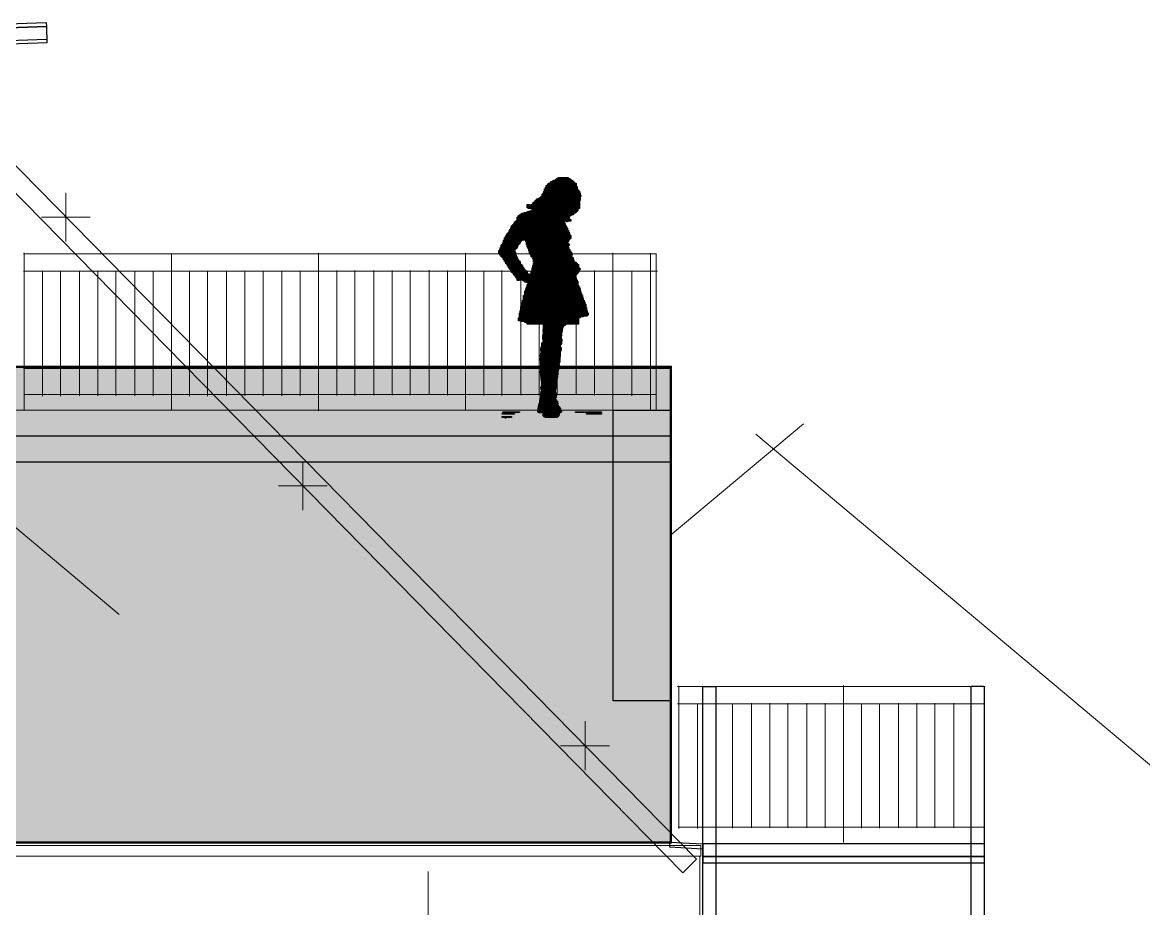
# Model space of a CAD drawing. Header units: millimetres. Extents: x 2 to 42044, y 4087 to 28530.
# Drawn here: x 14192 to 22121, y 17712 to 23975 of the extents above; entities that cross this region are included whole.
import ezdxf

# ---------------------------------------------------------------- set-up
doc = ezdxf.new("R2010")
doc.units = ezdxf.units.MM
doc.header["$LTSCALE"] = 50
doc.linetypes.add('PDF_56-4_56-4_0-0_0-0', pattern=[112.8, 56.4, -56.4, 0, 0])
doc.linetypes.add('PDF_70-6_70-6_0-0_0-0', pattern=[141.2, 70.6, -70.6, 0, 0])
for name, color, linetype in [('00_Wand_Bestand', 7, 'Continuous'), ('01_Daemmung_neu', 9, 'Continuous'), ('05_Linien_stark', 7, 'Continuous'), ('06_Linien_fein', 3, 'Continuous'), ('07_Bemassung', 6, 'Continuous')]:
    doc.layers.add(name, color=color, linetype=linetype)

msp = doc.modelspace()

# ---------------------------------------------------------------- hatches: boundary and pattern name
at = {"layer": '00_Wand_Bestand'}
for points in [[(17913.2, 22838.8), (18108.6, 22838.8), (18108.6, 22833.2), (17913.2, 22833.2)], [(17924.4, 22844.4), (18097.4, 22844.4), (18097.4, 22838.8), (17924.4, 22838.8)], [(17930, 22850), (18091.9, 22850), (18091.9, 22844.4), (17930, 22844.4)], [(17941.1, 22855.6), (18086.3, 22855.6), (18086.3, 22850), (17941.1, 22850)], [(17946.7, 22861.2), (18080.7, 22861.2), (18080.7, 22855.6), (17946.7, 22855.6)], [(17963.4, 22866.8), (18069.5, 22866.8), (18069.5, 22861.2), (17963.4, 22861.2)], [(17969, 22872.4), (18063.9, 22872.4), (18063.9, 22866.8), (17969, 22866.8)], [(17980.2, 22878), (18052.7, 22878), (18052.7, 22872.3), (17980.2, 22872.3)], [(17868.5, 22760.5), (18136.5, 22760.5), (18136.5, 22754.9), (17868.5, 22754.9)], [(17874.1, 22771.7), (18136.5, 22771.7), (18136.5, 22766.1), (17874.1, 22766.1)], [(17874.1, 22766.1), (18136.5, 22766.1), (18136.5, 22760.5), (17874.1, 22760.5)], [(17879.7, 22782.9), (18130.9, 22782.9), (18130.9, 22777.3), (17879.7, 22777.3)], [(17879.7, 22777.3), (18130.9, 22777.3), (18130.9, 22771.7), (17879.7, 22771.7)], [(17885.3, 22799.7), (18119.7, 22799.7), (18119.7, 22794.1), (17885.3, 22794.1)], [(17885.3, 22794), (18119.7, 22794), (18119.7, 22788.5), (17885.3, 22788.5)], [(17885.3, 22788.5), (18125.3, 22788.5), (18125.3, 22782.9), (17885.3, 22782.9)], [(17890.9, 22810.8), (18114.2, 22810.8), (18114.2, 22805.2), (17890.9, 22805.2)], [(17890.9, 22805.3), (18114.2, 22805.3), (18114.2, 22799.7), (17890.9, 22799.7)], [(17896.5, 22822), (18108.6, 22822), (18108.6, 22816.4), (17896.5, 22816.4)], [(17896.5, 22816.4), (18114.2, 22816.4), (18114.2, 22810.9), (17896.5, 22810.9)], [(17902, 22827.6), (18108.6, 22827.6), (18108.6, 22822), (17902, 22822)], [(17907.6, 22833.2), (18108.6, 22833.2), (18108.6, 22827.6), (17907.6, 22827.6)], [(17762.5, 22682.2), (18130.9, 22682.2), (18130.9, 22676.7), (17762.5, 22676.7)], [(17796, 22693.4), (18130.9, 22693.4), (18130.9, 22687.8), (17796, 22687.8)], [(17801.5, 22699), (18130.9, 22699), (18130.9, 22693.4), (17801.5, 22693.4)], [(17807.1, 22704.6), (18130.9, 22704.6), (18130.9, 22699), (17807.1, 22699)], [(17812.7, 22710.2), (18130.9, 22710.2), (18130.9, 22704.6), (17812.7, 22704.6)], [(17818.3, 22715.8), (18130.9, 22715.8), (18130.9, 22710.2), (17818.3, 22710.2)], [(17823.9, 22721.4), (18136.5, 22721.4), (18136.5, 22715.7), (17823.9, 22715.7)], [(17829.5, 22727), (18136.5, 22727), (18136.5, 22721.4), (17829.5, 22721.4)], [(17840.6, 22732.6), (18136.5, 22732.6), (18136.5, 22727), (17840.6, 22727)], [(17851.8, 22738.1), (18136.5, 22738.1), (18136.5, 22732.5), (17851.8, 22732.5)], [(17857.4, 22743.7), (18136.5, 22743.7), (18136.5, 22738.2), (17857.4, 22738.2)], [(17863, 22749.3), (18142.1, 22749.3), (18142.1, 22743.7), (17863, 22743.7)], [(17868.5, 22754.9), (18142.1, 22754.9), (18142.1, 22749.3), (17868.5, 22749.3)], [(17695.5, 22603.9), (18058.4, 22603.9), (18058.4, 22598.3), (17695.5, 22598.3)], [(17701, 22609.5), (18063.9, 22609.5), (18063.9, 22604), (17701, 22604)], [(17706.6, 22615.1), (18075.1, 22615.1), (18075.1, 22609.5), (17706.6, 22609.5)], [(17712.2, 22620.7), (18086.3, 22620.7), (18086.3, 22615.1), (17712.2, 22615.1)], [(17723.4, 22626.3), (18091.8, 22626.3), (18091.8, 22620.7), (17723.4, 22620.7)], [(17740.1, 22631.9), (18103, 22631.9), (18103, 22626.3), (17740.1, 22626.3)], [(17762.5, 22676.6), (18130.9, 22676.6), (18130.9, 22671), (17762.5, 22671)], [(17762.5, 22671), (18130.9, 22671), (18130.9, 22665.4), (17762.5, 22665.4)], [(17762.5, 22637.5), (18108.6, 22637.5), (18108.6, 22631.9), (17762.5, 22631.9)], [(17768, 22665.5), (18130.9, 22665.5), (18130.9, 22659.9), (17768, 22659.9)], [(17779.2, 22643.1), (18114.2, 22643.1), (18114.2, 22637.5), (17779.2, 22637.5)], [(17790.4, 22659.8), (18125.3, 22659.8), (18125.3, 22654.3), (17790.4, 22654.3)], [(17796, 22648.7), (18119.8, 22648.7), (18119.8, 22643.1), (17796, 22643.1)], [(17801.5, 22654.3), (18119.7, 22654.3), (18119.7, 22648.7), (17801.5, 22648.7)], [(17645.2, 22525.7), (18041.6, 22525.7), (18041.6, 22520.1), (17645.2, 22520.1)], [(17645.2, 22520.1), (18047.2, 22520.1), (18047.2, 22514.5), (17645.2, 22514.5)], [(17650.8, 22536.8), (18036, 22536.8), (18036, 22531.2), (17650.8, 22531.2)], [(17650.8, 22531.2), (18041.6, 22531.2), (18041.6, 22525.6), (17650.8, 22525.6)], [(17656.4, 22542.4), (18036, 22542.4), (18036, 22536.8), (17656.4, 22536.8)], [(17662, 22548), (18030.4, 22548), (18030.4, 22542.4), (17662, 22542.4)], [(17667.5, 22553.6), (18030.4, 22553.6), (18030.4, 22548), (17667.5, 22548)], [(17673.1, 22564.8), (18024.9, 22564.8), (18024.9, 22559.2), (17673.1, 22559.2)], [(17673.1, 22559.2), (18024.9, 22559.2), (18024.9, 22553.6), (17673.1, 22553.6)], [(17684.3, 22576), (18069.5, 22576), (18069.5, 22570.4), (17684.3, 22570.4)], [(17689.9, 22598.4), (18058.3, 22598.4), (18058.3, 22592.7), (17689.9, 22592.7)], [(17689.9, 22592.7), (18058.3, 22592.7), (18058.3, 22587.2), (17689.9, 22587.2)], [(17689.9, 22587.1), (18063.9, 22587.1), (18063.9, 22581.6), (17689.9, 22581.6)], [(17689.9, 22581.6), (18069.5, 22581.6), (18069.5, 22576), (17689.9, 22576)], [(17600.6, 22452.9), (18069.5, 22452.9), (18069.5, 22447.4), (17600.6, 22447.4)], [(17600.6, 22447.4), (18064, 22447.4), (18064, 22441.8), (17600.6, 22441.8)], [(17600.6, 22441.8), (18058.4, 22441.8), (18058.4, 22436.2), (17600.6, 22436.2)], [(17606.2, 22458.6), (18069.5, 22458.6), (18069.5, 22453), (17606.2, 22453)], [(17611.7, 22469.7), (18069.5, 22469.7), (18069.5, 22464.1), (17611.7, 22464.1)], [(17611.7, 22464.1), (18069.5, 22464.1), (18069.5, 22458.5), (17611.7, 22458.5)], [(17617.3, 22480.9), (18063.9, 22480.9), (18063.9, 22475.3), (17617.3, 22475.3)], [(17617.3, 22475.3), (18063.9, 22475.3), (18063.9, 22469.7), (17617.3, 22469.7)], [(17622.9, 22486.5), (18058.3, 22486.5), (18058.3, 22480.9), (17622.9, 22480.9)], [(17628.5, 22492.1), (18058.4, 22492.1), (18058.4, 22486.5), (17628.5, 22486.5)], [(17634.1, 22503.3), (18052.8, 22503.3), (18052.8, 22497.7), (17634.1, 22497.7)], [(17634.1, 22497.7), (18052.8, 22497.7), (18052.8, 22492.1), (17634.1, 22492.1)], [(17639.6, 22514.5), (18047.2, 22514.5), (18047.2, 22508.8), (17639.6, 22508.8)], [(17639.6, 22508.9), (18047.2, 22508.9), (18047.2, 22503.3), (17639.6, 22503.3)], [(17600.6, 22296.4), (17701.1, 22296.4), (17701.1, 22290.8), (17600.6, 22290.8)], [(17600.6, 22290.8), (17706.7, 22290.8), (17706.7, 22285.2), (17600.6, 22285.2)], [(17807.1, 22296.4), (17835, 22296.4), (17835, 22290.8), (17807.1, 22290.8)], [(17807.1, 22290.8), (17835, 22290.8), (17835, 22285.2), (17807.1, 22285.2)], [(17840.6, 22296.4), (18091.8, 22296.4), (18091.8, 22290.8), (17840.6, 22290.8)], [(17840.6, 22290.8), (18091.8, 22290.8), (18091.8, 22285.2), (17840.6, 22285.2)], [(17673.1, 22190.1), (18103, 22190.1), (18103, 22184.5), (17673.1, 22184.5)], [(17678.7, 22184.5), (18103, 22184.5), (18103, 22178.9), (17678.7, 22178.9)], [(17678.7, 22178.9), (18103, 22178.9), (18103, 22173.4), (17678.7, 22173.4)], [(17684.3, 22173.3), (18103, 22173.3), (18103, 22167.7), (17684.3, 22167.7)], [(17689.9, 22167.8), (18108.6, 22167.8), (18108.6, 22162.2), (17689.9, 22162.2)], [(17734.5, 22151), (18114.1, 22151), (18114.1, 22145.4), (17734.5, 22145.4)], [(17745.7, 22145.4), (18119.7, 22145.4), (18119.7, 22139.8), (17745.7, 22139.8)], [(17762.5, 22139.8), (18119.7, 22139.8), (18119.7, 22134.2), (17762.5, 22134.2)], [(17768, 22134.2), (18119.8, 22134.2), (18119.8, 22128.6), (17768, 22128.6)], [(17734.5, 22044.7), (18153.2, 22044.7), (18153.2, 22039.2), (17734.5, 22039.2)], [(17740.1, 22050.3), (18147.7, 22050.3), (18147.7, 22044.7), (17740.1, 22044.7)], [(17745.7, 22078.3), (18136.5, 22078.3), (18136.5, 22072.7), (17745.7, 22072.7)], [(17745.7, 22072.7), (18142.1, 22072.7), (18142.1, 22067.1), (17745.7, 22067.1)], [(17745.7, 22067.1), (18142.1, 22067.1), (18142.1, 22061.5), (17745.7, 22061.5)], [(17745.7, 22061.5), (18142.1, 22061.5), (18142.1, 22055.9), (17745.7, 22055.9)], [(17745.7, 22055.9), (18147.6, 22055.9), (18147.6, 22050.3), (17745.7, 22050.3)], [(17751.3, 22095.1), (18136.5, 22095.1), (18136.5, 22089.5), (17751.3, 22089.5)], [(17751.3, 22089.5), (18136.5, 22089.5), (18136.5, 22083.9), (17751.3, 22083.9)], [(17751.3, 22083.9), (18136.5, 22083.9), (18136.5, 22078.3), (17751.3, 22078.3)], [(17756.9, 22106.2), (18130.9, 22106.2), (18130.9, 22100.6), (17756.9, 22100.6)], [(17756.9, 22100.6), (18130.9, 22100.6), (18130.9, 22095), (17756.9, 22095)], [(17762.5, 22123), (18119.7, 22123), (18119.7, 22117.4), (17762.5, 22117.4)], [(17762.5, 22117.4), (18125.3, 22117.4), (18125.3, 22111.8), (17762.5, 22111.8)], [(17762.5, 22111.8), (18125.3, 22111.8), (18125.3, 22106.2), (17762.5, 22106.2)], [(17717.8, 21966.4), (18175.6, 21966.4), (18175.6, 21960.8), (17717.8, 21960.8)], [(17723.4, 21994.4), (18170, 21994.4), (18170, 21988.8), (17723.4, 21988.8)], [(17723.4, 21988.8), (18170, 21988.8), (18170, 21983.2), (17723.4, 21983.2)], [(17723.4, 21983.2), (18175.6, 21983.2), (18175.6, 21977.6), (17723.4, 21977.6)], [(17723.4, 21977.6), (18175.6, 21977.6), (18175.6, 21972), (17723.4, 21972)], [(17723.4, 21972), (18175.6, 21972), (18175.6, 21966.4), (17723.4, 21966.4)], [(17729, 22011.2), (18164.4, 22011.2), (18164.4, 22005.6), (17729, 22005.6)], [(17729, 22005.6), (18164.4, 22005.6), (18164.4, 22000), (17729, 22000)], [(17729, 22000), (18170, 22000), (18170, 21994.4), (17729, 21994.4)], [(17734.5, 22039.1), (18153.2, 22039.1), (18153.2, 22033.5), (17734.5, 22033.5)], [(17734.5, 22033.6), (18153.2, 22033.6), (18153.2, 22028), (17734.5, 22028)], [(17734.5, 22027.9), (18158.8, 22027.9), (18158.8, 22022.3), (17734.5, 22022.3)], [(17734.5, 22022.3), (18158.8, 22022.3), (18158.8, 22016.8), (17734.5, 22016.8)], [(17734.5, 22016.8), (18158.8, 22016.8), (18158.8, 22011.2), (17734.5, 22011.2)], [(17701, 21888.1), (18125.3, 21888.1), (18125.3, 21882.6), (17701, 21882.6)], [(17706.6, 21921.7), (18192.3, 21921.7), (18192.3, 21916.1), (17706.6, 21916.1)], [(17706.6, 21916.1), (18192.3, 21916.1), (18192.3, 21910.5), (17706.6, 21910.5)], [(17706.6, 21910.5), (18192.3, 21910.5), (18192.3, 21904.9), (17706.6, 21904.9)], [(17706.6, 21904.9), (18186.7, 21904.9), (18186.7, 21899.3), (17706.6, 21899.3)], [(17706.6, 21899.3), (18158.8, 21899.3), (18158.8, 21893.7), (17706.6, 21893.7)], [(17706.6, 21893.7), (18136.5, 21893.7), (18136.5, 21888.1), (17706.6, 21888.1)], [(17712.2, 21938.5), (18186.7, 21938.5), (18186.7, 21932.9), (17712.2, 21932.9)], [(17712.2, 21932.9), (18186.7, 21932.9), (18186.7, 21927.3), (17712.2, 21927.3)], [(17712.2, 21927.3), (18186.7, 21927.3), (18186.7, 21921.7), (17712.2, 21921.7)], [(17717.8, 21960.9), (18181.1, 21960.9), (18181.1, 21955.3), (17717.8, 21955.3)], [(17717.8, 21955.2), (18181.1, 21955.2), (18181.1, 21949.7), (17717.8, 21949.7)], [(17717.8, 21949.7), (18181.1, 21949.7), (18181.1, 21944), (17717.8, 21944)], [(17717.8, 21944.1), (18181.1, 21944.1), (18181.1, 21938.5), (17717.8, 21938.5)], [(17701, 21882.6), (18125.3, 21882.6), (18125.3, 21877), (17701, 21877)], [(17701, 21877), (18125.3, 21877), (18125.3, 21871.4), (17701, 21871.4)], [(17701, 21871.4), (18125.3, 21871.4), (18125.3, 21865.8), (17701, 21865.8)], [(17717.8, 21865.8), (18125.3, 21865.8), (18125.3, 21860.2), (17717.8, 21860.2)], [(17745.7, 21860.2), (18125.3, 21860.2), (18125.3, 21854.6), (17745.7, 21854.6)], [(17756.9, 21854.6), (18125.3, 21854.6), (18125.3, 21849), (17756.9, 21849)], [(17762.5, 21849), (18125.3, 21849), (18125.3, 21843.4), (17762.5, 21843.4)], [(17583.8, 21211.5), (17589.4, 21211.5), (17589.4, 21205.9), (17583.8, 21205.9)], [(17589.4, 21222.7), (17706.6, 21222.7), (17706.6, 21217.1), (17589.4, 21217.1)], [(17595, 21211.5), (17673.1, 21211.5), (17673.1, 21205.9), (17595, 21205.9)], [(18103, 21222.7), (18164.4, 21222.7), (18164.4, 21217.1), (18103, 21217.1)], [(18170, 21222.7), (18287.2, 21222.7), (18287.2, 21217.1), (18170, 21217.1)], [(18181.1, 21211.5), (18287.2, 21211.5), (18287.2, 21205.9), (18181.1, 21205.9)]]:
    msp.add_hatch(color=7, dxfattribs=at).paths.add_polyline_path(points)
at = {"layer": '01_Daemmung_neu'}
msp.add_hatch(color=7, dxfattribs=at).paths.add_polyline_path([(7596.5, 21545.3), (18780, 21545.3), (18780, 18174), (7596.5, 18174)])
at = {"layer": '07_Bemassung'}
for points in [[(17583.8, 21189.2), (17650.8, 21189.2), (17650.8, 21183.6), (17583.8, 21183.6)], [(17606.2, 21183.5), (17611.7, 21183.5), (17611.7, 21178), (17606.2, 21178)]]:
    msp.add_hatch(color=7, dxfattribs=at).paths.add_polyline_path(points)

# ---------------------------------------------------------------- linework, layer by layer
at = {"layer": '00_Wand_Bestand'}
for points in [[(17913.2, 22838.8), (18108.6, 22838.8), (18108.6, 22833.2), (17913.2, 22833.2)], [(17924.4, 22844.4), (18097.4, 22844.4), (18097.4, 22838.8), (17924.4, 22838.8)], [(17930, 22850), (18091.9, 22850), (18091.9, 22844.4), (17930, 22844.4)], [(17941.1, 22855.6), (18086.3, 22855.6), (18086.3, 22850), (17941.1, 22850)], [(17946.7, 22861.2), (18080.7, 22861.2), (18080.7, 22855.6), (17946.7, 22855.6)], [(17963.4, 22866.8), (18069.5, 22866.8), (18069.5, 22861.2), (17963.4, 22861.2)], [(17969, 22872.4), (18063.9, 22872.4), (18063.9, 22866.8), (17969, 22866.8)], [(17980.2, 22878), (18052.7, 22878), (18052.7, 22872.3), (17980.2, 22872.3)], [(17868.5, 22760.5), (18136.5, 22760.5), (18136.5, 22754.9), (17868.5, 22754.9)], [(17874.1, 22771.7), (18136.5, 22771.7), (18136.5, 22766.1), (17874.1, 22766.1)], [(17874.1, 22766.1), (18136.5, 22766.1), (18136.5, 22760.5), (17874.1, 22760.5)], [(17879.7, 22782.9), (18130.9, 22782.9), (18130.9, 22777.3), (17879.7, 22777.3)], [(17879.7, 22777.3), (18130.9, 22777.3), (18130.9, 22771.7), (17879.7, 22771.7)], [(17885.3, 22799.7), (18119.7, 22799.7), (18119.7, 22794.1), (17885.3, 22794.1)], [(17885.3, 22794), (18119.7, 22794), (18119.7, 22788.5), (17885.3, 22788.5)], [(17885.3, 22788.5), (18125.3, 22788.5), (18125.3, 22782.9), (17885.3, 22782.9)], [(17890.9, 22810.8), (18114.2, 22810.8), (18114.2, 22805.2), (17890.9, 22805.2)], [(17890.9, 22805.3), (18114.2, 22805.3), (18114.2, 22799.7), (17890.9, 22799.7)], [(17896.5, 22822), (18108.6, 22822), (18108.6, 22816.4), (17896.5, 22816.4)], [(17896.5, 22816.4), (18114.2, 22816.4), (18114.2, 22810.9), (17896.5, 22810.9)], [(17902, 22827.6), (18108.6, 22827.6), (18108.6, 22822), (17902, 22822)], [(17907.6, 22833.2), (18108.6, 22833.2), (18108.6, 22827.6), (17907.6, 22827.6)], [(17762.5, 22682.2), (18130.9, 22682.2), (18130.9, 22676.7), (17762.5, 22676.7)], [(17796, 22693.4), (18130.9, 22693.4), (18130.9, 22687.8), (17796, 22687.8)], [(17801.5, 22699), (18130.9, 22699), (18130.9, 22693.4), (17801.5, 22693.4)], [(17807.1, 22704.6), (18130.9, 22704.6), (18130.9, 22699), (17807.1, 22699)], [(17812.7, 22710.2), (18130.9, 22710.2), (18130.9, 22704.6), (17812.7, 22704.6)], [(17818.3, 22715.8), (18130.9, 22715.8), (18130.9, 22710.2), (17818.3, 22710.2)], [(17823.9, 22721.4), (18136.5, 22721.4), (18136.5, 22715.7), (17823.9, 22715.7)], [(17829.5, 22727), (18136.5, 22727), (18136.5, 22721.4), (17829.5, 22721.4)], [(17840.6, 22732.6), (18136.5, 22732.6), (18136.5, 22727), (17840.6, 22727)], [(17851.8, 22738.1), (18136.5, 22738.1), (18136.5, 22732.5), (17851.8, 22732.5)], [(17857.4, 22743.7), (18136.5, 22743.7), (18136.5, 22738.2), (17857.4, 22738.2)], [(17863, 22749.3), (18142.1, 22749.3), (18142.1, 22743.7), (17863, 22743.7)], [(17868.5, 22754.9), (18142.1, 22754.9), (18142.1, 22749.3), (17868.5, 22749.3)], [(17695.5, 22603.9), (18058.4, 22603.9), (18058.4, 22598.3), (17695.5, 22598.3)], [(17701, 22609.5), (18063.9, 22609.5), (18063.9, 22604), (17701, 22604)], [(17706.6, 22615.1), (18075.1, 22615.1), (18075.1, 22609.5), (17706.6, 22609.5)], [(17712.2, 22620.7), (18086.3, 22620.7), (18086.3, 22615.1), (17712.2, 22615.1)], [(17723.4, 22626.3), (18091.8, 22626.3), (18091.8, 22620.7), (17723.4, 22620.7)], [(17740.1, 22631.9), (18103, 22631.9), (18103, 22626.3), (17740.1, 22626.3)], [(17762.5, 22676.6), (18130.9, 22676.6), (18130.9, 22671), (17762.5, 22671)], [(17762.5, 22671), (18130.9, 22671), (18130.9, 22665.4), (17762.5, 22665.4)], [(17762.5, 22637.5), (18108.6, 22637.5), (18108.6, 22631.9), (17762.5, 22631.9)], [(17768, 22665.5), (18130.9, 22665.5), (18130.9, 22659.9), (17768, 22659.9)], [(17779.2, 22643.1), (18114.2, 22643.1), (18114.2, 22637.5), (17779.2, 22637.5)], [(17790.4, 22659.8), (18125.3, 22659.8), (18125.3, 22654.3), (17790.4, 22654.3)], [(17796, 22648.7), (18119.8, 22648.7), (18119.8, 22643.1), (17796, 22643.1)], [(17801.5, 22654.3), (18119.7, 22654.3), (18119.7, 22648.7), (17801.5, 22648.7)], [(17645.2, 22525.7), (18041.6, 22525.7), (18041.6, 22520.1), (17645.2, 22520.1)], [(17645.2, 22520.1), (18047.2, 22520.1), (18047.2, 22514.5), (17645.2, 22514.5)], [(17650.8, 22536.8), (18036, 22536.8), (18036, 22531.2), (17650.8, 22531.2)], [(17650.8, 22531.2), (18041.6, 22531.2), (18041.6, 22525.6), (17650.8, 22525.6)], [(17656.4, 22542.4), (18036, 22542.4), (18036, 22536.8), (17656.4, 22536.8)], [(17662, 22548), (18030.4, 22548), (18030.4, 22542.4), (17662, 22542.4)], [(17667.5, 22553.6), (18030.4, 22553.6), (18030.4, 22548), (17667.5, 22548)], [(17673.1, 22564.8), (18024.9, 22564.8), (18024.9, 22559.2), (17673.1, 22559.2)], [(17673.1, 22559.2), (18024.9, 22559.2), (18024.9, 22553.6), (17673.1, 22553.6)], [(17684.3, 22576), (18069.5, 22576), (18069.5, 22570.4), (17684.3, 22570.4)], [(17689.9, 22598.4), (18058.3, 22598.4), (18058.3, 22592.7), (17689.9, 22592.7)], [(17689.9, 22592.7), (18058.3, 22592.7), (18058.3, 22587.2), (17689.9, 22587.2)], [(17689.9, 22587.1), (18063.9, 22587.1), (18063.9, 22581.6), (17689.9, 22581.6)], [(17689.9, 22581.6), (18069.5, 22581.6), (18069.5, 22576), (17689.9, 22576)], [(17600.6, 22452.9), (18069.5, 22452.9), (18069.5, 22447.4), (17600.6, 22447.4)], [(17600.6, 22447.4), (18064, 22447.4), (18064, 22441.8), (17600.6, 22441.8)], [(17600.6, 22441.8), (18058.4, 22441.8), (18058.4, 22436.2), (17600.6, 22436.2)], [(17606.2, 22458.6), (18069.5, 22458.6), (18069.5, 22453), (17606.2, 22453)], [(17611.7, 22469.7), (18069.5, 22469.7), (18069.5, 22464.1), (17611.7, 22464.1)], [(17611.7, 22464.1), (18069.5, 22464.1), (18069.5, 22458.5), (17611.7, 22458.5)], [(17617.3, 22480.9), (18063.9, 22480.9), (18063.9, 22475.3), (17617.3, 22475.3)], [(17617.3, 22475.3), (18063.9, 22475.3), (18063.9, 22469.7), (17617.3, 22469.7)], [(17622.9, 22486.5), (18058.3, 22486.5), (18058.3, 22480.9), (17622.9, 22480.9)], [(17628.5, 22492.1), (18058.4, 22492.1), (18058.4, 22486.5), (17628.5, 22486.5)], [(17634.1, 22503.3), (18052.8, 22503.3), (18052.8, 22497.7), (17634.1, 22497.7)], [(17634.1, 22497.7), (18052.8, 22497.7), (18052.8, 22492.1), (17634.1, 22492.1)], [(17639.6, 22514.5), (18047.2, 22514.5), (18047.2, 22508.8), (17639.6, 22508.8)], [(17639.6, 22508.9), (18047.2, 22508.9), (18047.2, 22503.3), (17639.6, 22503.3)], [(17600.6, 22296.4), (17701.1, 22296.4), (17701.1, 22290.8), (17600.6, 22290.8)], [(17600.6, 22290.8), (17706.7, 22290.8), (17706.7, 22285.2), (17600.6, 22285.2)], [(17807.1, 22296.4), (17835, 22296.4), (17835, 22290.8), (17807.1, 22290.8)], [(17807.1, 22290.8), (17835, 22290.8), (17835, 22285.2), (17807.1, 22285.2)], [(17840.6, 22296.4), (18091.8, 22296.4), (18091.8, 22290.8), (17840.6, 22290.8)], [(17840.6, 22290.8), (18091.8, 22290.8), (18091.8, 22285.2), (17840.6, 22285.2)], [(17673.1, 22190.1), (18103, 22190.1), (18103, 22184.5), (17673.1, 22184.5)], [(17678.7, 22184.5), (18103, 22184.5), (18103, 22178.9), (17678.7, 22178.9)], [(17678.7, 22178.9), (18103, 22178.9), (18103, 22173.4), (17678.7, 22173.4)], [(17684.3, 22173.3), (18103, 22173.3), (18103, 22167.7), (17684.3, 22167.7)], [(17689.9, 22167.8), (18108.6, 22167.8), (18108.6, 22162.2), (17689.9, 22162.2)], [(17734.5, 22151), (18114.1, 22151), (18114.1, 22145.4), (17734.5, 22145.4)], [(17745.7, 22145.4), (18119.7, 22145.4), (18119.7, 22139.8), (17745.7, 22139.8)], [(17762.5, 22139.8), (18119.7, 22139.8), (18119.7, 22134.2), (17762.5, 22134.2)], [(17768, 22134.2), (18119.8, 22134.2), (18119.8, 22128.6), (17768, 22128.6)], [(17734.5, 22044.7), (18153.2, 22044.7), (18153.2, 22039.2), (17734.5, 22039.2)], [(17740.1, 22050.3), (18147.7, 22050.3), (18147.7, 22044.7), (17740.1, 22044.7)], [(17745.7, 22078.3), (18136.5, 22078.3), (18136.5, 22072.7), (17745.7, 22072.7)], [(17745.7, 22072.7), (18142.1, 22072.7), (18142.1, 22067.1), (17745.7, 22067.1)], [(17745.7, 22067.1), (18142.1, 22067.1), (18142.1, 22061.5), (17745.7, 22061.5)], [(17745.7, 22061.5), (18142.1, 22061.5), (18142.1, 22055.9), (17745.7, 22055.9)], [(17745.7, 22055.9), (18147.6, 22055.9), (18147.6, 22050.3), (17745.7, 22050.3)], [(17751.3, 22095.1), (18136.5, 22095.1), (18136.5, 22089.5), (17751.3, 22089.5)], [(17751.3, 22089.5), (18136.5, 22089.5), (18136.5, 22083.9), (17751.3, 22083.9)], [(17751.3, 22083.9), (18136.5, 22083.9), (18136.5, 22078.3), (17751.3, 22078.3)], [(17756.9, 22106.2), (18130.9, 22106.2), (18130.9, 22100.6), (17756.9, 22100.6)], [(17756.9, 22100.6), (18130.9, 22100.6), (18130.9, 22095), (17756.9, 22095)], [(17762.5, 22123), (18119.7, 22123), (18119.7, 22117.4), (17762.5, 22117.4)], [(17762.5, 22117.4), (18125.3, 22117.4), (18125.3, 22111.8), (17762.5, 22111.8)], [(17762.5, 22111.8), (18125.3, 22111.8), (18125.3, 22106.2), (17762.5, 22106.2)], [(17717.8, 21966.4), (18175.6, 21966.4), (18175.6, 21960.8), (17717.8, 21960.8)], [(17723.4, 21994.4), (18170, 21994.4), (18170, 21988.8), (17723.4, 21988.8)], [(17723.4, 21988.8), (18170, 21988.8), (18170, 21983.2), (17723.4, 21983.2)], [(17723.4, 21983.2), (18175.6, 21983.2), (18175.6, 21977.6), (17723.4, 21977.6)], [(17723.4, 21977.6), (18175.6, 21977.6), (18175.6, 21972), (17723.4, 21972)], [(17723.4, 21972), (18175.6, 21972), (18175.6, 21966.4), (17723.4, 21966.4)], [(17729, 22011.2), (18164.4, 22011.2), (18164.4, 22005.6), (17729, 22005.6)], [(17729, 22005.6), (18164.4, 22005.6), (18164.4, 22000), (17729, 22000)], [(17729, 22000), (18170, 22000), (18170, 21994.4), (17729, 21994.4)], [(17734.5, 22039.1), (18153.2, 22039.1), (18153.2, 22033.5), (17734.5, 22033.5)], [(17734.5, 22033.6), (18153.2, 22033.6), (18153.2, 22028), (17734.5, 22028)], [(17734.5, 22027.9), (18158.8, 22027.9), (18158.8, 22022.3), (17734.5, 22022.3)], [(17734.5, 22022.3), (18158.8, 22022.3), (18158.8, 22016.8), (17734.5, 22016.8)], [(17734.5, 22016.8), (18158.8, 22016.8), (18158.8, 22011.2), (17734.5, 22011.2)], [(17701, 21888.1), (18125.3, 21888.1), (18125.3, 21882.6), (17701, 21882.6)], [(17706.6, 21921.7), (18192.3, 21921.7), (18192.3, 21916.1), (17706.6, 21916.1)], [(17706.6, 21916.1), (18192.3, 21916.1), (18192.3, 21910.5), (17706.6, 21910.5)], [(17706.6, 21910.5), (18192.3, 21910.5), (18192.3, 21904.9), (17706.6, 21904.9)], [(17706.6, 21904.9), (18186.7, 21904.9), (18186.7, 21899.3), (17706.6, 21899.3)], [(17706.6, 21899.3), (18158.8, 21899.3), (18158.8, 21893.7), (17706.6, 21893.7)], [(17706.6, 21893.7), (18136.5, 21893.7), (18136.5, 21888.1), (17706.6, 21888.1)], [(17712.2, 21938.5), (18186.7, 21938.5), (18186.7, 21932.9), (17712.2, 21932.9)], [(17712.2, 21932.9), (18186.7, 21932.9), (18186.7, 21927.3), (17712.2, 21927.3)], [(17712.2, 21927.3), (18186.7, 21927.3), (18186.7, 21921.7), (17712.2, 21921.7)], [(17717.8, 21960.9), (18181.1, 21960.9), (18181.1, 21955.3), (17717.8, 21955.3)], [(17717.8, 21955.2), (18181.1, 21955.2), (18181.1, 21949.7), (17717.8, 21949.7)], [(17717.8, 21949.7), (18181.1, 21949.7), (18181.1, 21944), (17717.8, 21944)], [(17717.8, 21944.1), (18181.1, 21944.1), (18181.1, 21938.5), (17717.8, 21938.5)], [(17701, 21882.6), (18125.3, 21882.6), (18125.3, 21877), (17701, 21877)], [(17701, 21877), (18125.3, 21877), (18125.3, 21871.4), (17701, 21871.4)], [(17701, 21871.4), (18125.3, 21871.4), (18125.3, 21865.8), (17701, 21865.8)], [(17717.8, 21865.8), (18125.3, 21865.8), (18125.3, 21860.2), (17717.8, 21860.2)], [(17745.7, 21860.2), (18125.3, 21860.2), (18125.3, 21854.6), (17745.7, 21854.6)], [(17756.9, 21854.6), (18125.3, 21854.6), (18125.3, 21849), (17756.9, 21849)], [(17762.5, 21849), (18125.3, 21849), (18125.3, 21843.4), (17762.5, 21843.4)], [(17583.8, 21211.5), (17589.4, 21211.5), (17589.4, 21205.9), (17583.8, 21205.9)], [(17589.4, 21222.7), (17706.6, 21222.7), (17706.6, 21217.1), (17589.4, 21217.1)], [(17595, 21211.5), (17673.1, 21211.5), (17673.1, 21205.9), (17595, 21205.9)], [(18103, 21222.7), (18164.4, 21222.7), (18164.4, 21217.1), (18103, 21217.1)], [(18170, 21222.7), (18287.2, 21222.7), (18287.2, 21217.1), (18170, 21217.1)], [(18181.1, 21211.5), (18287.2, 21211.5), (18287.2, 21205.9), (18181.1, 21205.9)]]:
    msp.add_lwpolyline(points, close=True, dxfattribs=at)
at = {"layer": '01_Daemmung_neu'}
msp.add_lwpolyline([(7596.5, 21545.3), (18780, 21545.3), (18780, 18174), (7596.5, 18174)], close=True, dxfattribs=at)
at = {"layer": '05_Linien_stark', "lineweight": 15}
for p, q in [((16293.7, 22340.5), (14199.9, 22340.5)), ((14204.9, 22347.6), (14204.9, 21237.6)), ((15245.6, 22341.9), (15245.6, 21231.9)), ((18676.5, 22340.5), (16281.5, 22340.5)), ((16286.5, 22347.6), (16286.5, 21237.6)), ((16286.8, 22342.1), (16286.8, 21230.7)), ((17326.3, 22347.4), (17326.3, 21237.5)), ((18367.4, 22347.6), (18367.4, 21236.2)), ((18632.7, 22343.5), (18632.7, 21232.2)), ((18674.5, 22342), (18674.5, 21230.6)), ((16284.7, 22216.5), (14200.4, 22216.5)), ((14334.2, 22214.8), (14334.2, 21333.5)), ((14461.7, 22214.9), (14461.7, 21333.6)), ((14595.6, 22216), (14595.6, 21334.7)), ((14725.8, 22216.3), (14725.8, 21335)), ((14853.3, 22216.4), (14853.3, 21335.1)), ((14987.2, 22217.5), (14987.2, 21336.2)), ((15116.9, 22216.6), (15116.9, 21335.3)), ((15374.2, 22214.8), (15374.2, 21333.5)), ((15501.7, 22214.9), (15501.7, 21333.5)), ((15635.6, 22216), (15635.6, 21334.6)), ((15765.8, 22216.3), (15765.8, 21334.9)), ((15893.3, 22216.4), (15893.3, 21335)), ((16027.2, 22217.5), (16027.2, 21336.1)), ((16156.8, 22216.6), (16156.8, 21335.2)), ((18682.2, 22216.6), (16281.9, 22216.6)), ((16414.9, 22220.4), (16414.9, 21339)), ((16542.3, 22220.4), (16542.3, 21339.1)), ((16676.2, 22221.6), (16676.2, 21340.2)), ((16806.4, 22221.9), (16806.4, 21340.5)), ((16933.9, 22221.9), (16933.9, 21340.6)), ((17067.8, 22223.1), (17067.8, 21341.7)), ((17197.5, 22222.2), (17197.5, 21340.8)), ((17454.8, 22220.3), (17454.8, 21339)), ((17582.3, 22220.4), (17582.3, 21339.1)), ((17716.1, 22221.5), (17716.1, 21340.2)), ((17846.4, 22221.8), (17846.4, 21340.4)), ((17973.9, 22221.9), (17973.9, 21340.6)), ((18107.7, 22223), (18107.7, 21341.6)), ((18237.4, 22222.1), (18237.4, 21340.8)), ((18502.7, 22218), (18502.7, 21336.7)), ((16292.3, 21345.3), (14203.7, 21345.3)), ((18675, 21345.4), (16285.3, 21345.4)), ((18780.2, 21234.1), (13179.2, 21234.1)), ((21000.5, 19281.6), (18825, 19281.6)), ((18833.5, 19286.1), (18833.5, 18276.9)), ((19998.4, 19288.5), (19998.4, 18178.5)), ((20991.9, 19157.7), (18825.4, 19157.7)), ((18967.3, 19159.3), (18967.3, 18277.9)), ((19097.6, 19159.6), (19097.6, 18278.3)), ((19214.5, 19161.5), (19214.5, 18280.2)), ((19348.3, 19162.6), (19348.3, 18281.3)), ((19478.6, 19163), (19478.6, 18281.6)), ((19606, 19163), (19606, 18281.7)), ((19739.9, 19164.1), (19739.9, 18282.8)), ((19869.6, 19163.3), (19869.6, 18281.9)), ((20127, 19161.4), (20127, 18280.1)), ((20254.4, 19161.5), (20254.4, 18280.1)), ((20388.3, 19162.6), (20388.3, 18281.2)), ((20518.5, 19162.9), (20518.5, 18281.5)), ((20646, 19163), (20646, 18281.6)), ((20779.9, 19164.1), (20779.9, 18282.7)), ((20998.8, 18286.4), (18828.5, 18286.4))]:
    msp.add_line(p, q, dxfattribs=at)
at = {"layer": '05_Linien_stark', "lineweight": 25}
for points in [[(7442.8, 23704.2), (7441.8, 23733.3), (14360, 23974.9), (14361, 23945.8)], [(7470.6, 23589.1), (7466.5, 23705.4), (14361, 23946.1), (14365, 23829.9)], [(7470.3, 23589.1), (7469.4, 23615.8), (14364.1, 23856.6), (14365, 23829.9)], [(7602.7, 21539.1), (18773.8, 21539.1), (18773.8, 18180.2), (7602.7, 18180.2)], [(18369.6, 21234), (18773.9, 21234), (18773.9, 19180.5), (18369.6, 19180.5)], [(11966.3, 21053.5), (18774, 21053.5), (18774, 20866.8), (11966.3, 20866.8)], [(19004.7, 19282.2), (19095.6, 19282.2), (19095.6, 12196.3), (19004.7, 12196.3)], [(20901, 19283), (20993.1, 19283), (20993.1, 8374.8), (20901, 8374.8)], [(19005.7, 18171.1), (20993.3, 18171.1), (20993.3, 18079.6), (19005.7, 18079.6)], [(19005.7, 18079.8), (20993.4, 18079.8), (20993.4, 18031.7), (19005.7, 18031.7)]]:
    msp.add_lwpolyline(points, close=True, dxfattribs=at)
at = {"layer": '05_Linien_stark', "lineweight": 15}
msp.add_lwpolyline([(13169.4, 23952.9), (13072.5, 23857.7), (18863.4, 17964.9), (18960.3, 18060.1)], close=True, dxfattribs=at)
at = {"layer": '05_Linien_stark', "lineweight": 211}
for points in [[(17885.3, 21843.4), (18024.8, 21843.4), (18024.8, 21837.8), (17885.3, 21837.8)], [(17885.3, 21837.8), (18008.1, 21837.8), (18008.1, 21832.3), (17885.3, 21832.3)], [(17885.3, 21832.2), (18008.1, 21832.2), (18008.1, 21826.6), (17885.3, 21826.6)], [(17885.3, 21826.7), (18008.1, 21826.7), (18008.1, 21821), (17885.3, 21821)], [(17885.3, 21821), (18005.3, 21821), (18005.3, 21815.4), (17885.3, 21815.4)], [(17885.3, 21815.4), (18005.3, 21815.4), (18005.3, 21809.9), (17885.3, 21809.9)], [(17885.3, 21809.9), (18002.5, 21809.9), (18002.5, 21804.3), (17885.3, 21804.3)], [(17879.7, 21765.1), (17996.9, 21765.1), (17996.9, 21759.5), (17879.7, 21759.5)], [(17879.7, 21759.5), (17994.2, 21759.5), (17994.2, 21753.9), (17879.7, 21753.9)], [(17879.7, 21753.9), (17994.2, 21753.9), (17994.2, 21748.4), (17879.7, 21748.4)], [(17879.7, 21748.4), (17991.4, 21748.4), (17991.4, 21742.8), (17879.7, 21742.8)], [(17879.7, 21742.7), (17991.4, 21742.7), (17991.4, 21737.1), (17879.7, 21737.1)], [(17882.5, 21804.3), (18002.5, 21804.3), (18002.5, 21798.7), (17882.5, 21798.7)], [(17882.5, 21798.7), (18002.5, 21798.7), (18002.5, 21793.1), (17882.5, 21793.1)], [(17882.5, 21793.1), (17999.7, 21793.1), (17999.7, 21787.5), (17882.5, 21787.5)], [(17882.5, 21776.3), (17996.9, 21776.3), (17996.9, 21770.7), (17882.5, 21770.7)], [(17882.5, 21770.7), (17996.9, 21770.7), (17996.9, 21765.1), (17882.5, 21765.1)], [(17882.5, 21737.2), (17999.7, 21737.2), (17999.7, 21731.6), (17882.5, 21731.6)], [(17885.3, 21787.5), (17999.7, 21787.5), (17999.7, 21781.9), (17885.3, 21781.9)], [(17885.3, 21781.9), (17996.9, 21781.9), (17996.9, 21776.3), (17885.3, 21776.3)], [(17885.3, 21731.5), (17999.7, 21731.5), (17999.7, 21726), (17885.3, 21726)], [(17865.7, 21670.1), (17991.4, 21670.1), (17991.4, 21664.5), (17865.7, 21664.5)], [(17865.7, 21664.5), (17994.1, 21664.5), (17994.1, 21658.9), (17865.7, 21658.9)], [(17865.7, 21658.9), (17988.6, 21658.9), (17988.6, 21653.3), (17865.7, 21653.3)], [(17868.5, 21681.2), (17991.4, 21681.2), (17991.4, 21675.7), (17868.5, 21675.7)], [(17868.5, 21675.7), (17994.1, 21675.7), (17994.1, 21670.1), (17868.5, 21670.1)], [(17868.5, 21653.3), (17991.3, 21653.3), (17991.3, 21647.7), (17868.5, 21647.7)], [(17868.5, 21647.7), (17988.6, 21647.7), (17988.6, 21642.1), (17868.5, 21642.1)], [(17871.3, 21709.2), (17996.9, 21709.2), (17996.9, 21703.6), (17871.3, 21703.6)], [(17871.3, 21703.6), (17994.1, 21703.6), (17994.1, 21698), (17871.3, 21698)], [(17871.3, 21698), (17991.4, 21698), (17991.4, 21692.4), (17871.3, 21692.4)], [(17871.3, 21692.4), (17988.6, 21692.4), (17988.6, 21686.8), (17871.3, 21686.8)], [(17871.3, 21686.8), (17985.8, 21686.8), (17985.8, 21681.2), (17871.3, 21681.2)], [(17876.9, 21714.8), (17996.9, 21714.8), (17996.9, 21709.2), (17876.9, 21709.2)], [(17882.5, 21726), (17999.7, 21726), (17999.7, 21720.4), (17882.5, 21720.4)], [(17885.3, 21720.4), (17996.9, 21720.4), (17996.9, 21714.8), (17885.3, 21714.8)], [(17863, 21625.3), (17988.6, 21625.3), (17988.6, 21619.7), (17863, 21619.7)], [(17863, 21619.7), (17988.6, 21619.7), (17988.6, 21614.1), (17863, 21614.1)], [(17863, 21603), (17985.8, 21603), (17985.8, 21597.4), (17863, 21597.4)], [(17863, 21597.4), (17985.8, 21597.4), (17985.8, 21591.8), (17863, 21591.8)], [(17863, 21591.8), (17985.8, 21591.8), (17985.8, 21586.2), (17863, 21586.2)], [(17865.7, 21636.5), (17988.6, 21636.5), (17988.6, 21630.9), (17865.7, 21630.9)], [(17865.7, 21630.9), (17988.6, 21630.9), (17988.6, 21625.3), (17865.7, 21625.3)], [(17865.7, 21614.1), (17985.8, 21614.1), (17985.8, 21608.6), (17865.7, 21608.6)], [(17865.7, 21608.5), (17985.8, 21608.5), (17985.8, 21602.9), (17865.7, 21602.9)], [(17865.7, 21586.2), (17983, 21586.2), (17983, 21580.6), (17865.7, 21580.6)], [(17865.7, 21580.6), (17985.8, 21580.6), (17985.8, 21575), (17865.7, 21575)], [(17865.7, 21575), (17983, 21575), (17983, 21569.4), (17865.7, 21569.4)], [(17865.7, 21569.4), (17980.2, 21569.4), (17980.2, 21563.8), (17865.7, 21563.8)], [(17868.5, 21642.1), (17988.6, 21642.1), (17988.6, 21636.5), (17868.5, 21636.5)], [(17862.9, 21541.4), (17980.2, 21541.4), (17980.2, 21535.8), (17862.9, 21535.8)], [(17862.9, 21535.8), (17977.4, 21535.8), (17977.4, 21530.2), (17862.9, 21530.2)], [(17863, 21530.3), (17977.4, 21530.3), (17977.4, 21524.7), (17863, 21524.7)], [(17863, 21507.9), (17971.8, 21507.9), (17971.8, 21502.3), (17863, 21502.3)], [(17863, 21502.3), (17971.8, 21502.3), (17971.8, 21496.7), (17863, 21496.7)], [(17865.7, 21563.8), (17977.4, 21563.8), (17977.4, 21558.2), (17865.7, 21558.2)], [(17865.7, 21558.2), (17980.2, 21558.2), (17980.2, 21552.6), (17865.7, 21552.6)], [(17865.7, 21552.6), (17980.2, 21552.6), (17980.2, 21547), (17865.7, 21547)], [(17865.7, 21547), (17980.2, 21547), (17980.2, 21541.4), (17865.7, 21541.4)], [(17865.7, 21524.6), (17974.6, 21524.6), (17974.6, 21519.1), (17865.7, 21519.1)], [(17865.7, 21519.1), (17974.6, 21519.1), (17974.6, 21513.5), (17865.7, 21513.5)], [(17865.7, 21513.5), (17971.8, 21513.5), (17971.8, 21507.9), (17865.7, 21507.9)], [(17865.7, 21496.7), (17971.8, 21496.7), (17971.8, 21491.1), (17865.7, 21491.1)], [(17865.7, 21491.1), (17971.8, 21491.1), (17971.8, 21485.5), (17865.7, 21485.5)], [(17865.7, 21485.5), (17969, 21485.5), (17969, 21479.9), (17865.7, 21479.9)], [(17865.7, 21479.9), (17969, 21479.9), (17969, 21474.3), (17865.7, 21474.3)], [(17868.5, 21474.3), (17969, 21474.3), (17969, 21468.7), (17868.5, 21468.7)], [(17868.5, 21468.8), (17966.2, 21468.8), (17966.2, 21463.2), (17868.5, 21463.2)], [(17868.5, 21463.2), (17966.2, 21463.2), (17966.2, 21457.5), (17868.5, 21457.5)], [(17868.5, 21452), (17963.4, 21452), (17963.4, 21446.4), (17868.5, 21446.4)], [(17871.3, 21457.5), (17963.5, 21457.5), (17963.5, 21452), (17871.3, 21452)], [(17871.3, 21446.4), (17960.6, 21446.4), (17960.6, 21440.8), (17871.3, 21440.8)], [(17871.3, 21440.8), (17960.7, 21440.8), (17960.7, 21435.2), (17871.3, 21435.2)], [(17871.3, 21435.2), (17960.7, 21435.2), (17960.7, 21429.6), (17871.3, 21429.6)], [(17871.3, 21429.6), (17960.7, 21429.6), (17960.7, 21424), (17871.3, 21424)], [(17871.3, 21424), (17963.5, 21424), (17963.5, 21418.4), (17871.3, 21418.4)], [(17871.3, 21412.8), (17960.7, 21412.8), (17960.7, 21407.2), (17871.3, 21407.2)], [(17874.1, 21418.4), (17963.4, 21418.4), (17963.4, 21412.8), (17874.1, 21412.8)], [(17863, 21340.1), (17960.6, 21340.1), (17960.6, 21334.5), (17863, 21334.5)], [(17863, 21334.5), (17960.6, 21334.5), (17960.6, 21328.9), (17863, 21328.9)], [(17865.7, 21396.1), (17960.6, 21396.1), (17960.6, 21390.5), (17865.7, 21390.5)], [(17865.7, 21356.9), (17957.8, 21356.9), (17957.8, 21351.3), (17865.7, 21351.3)], [(17865.7, 21345.7), (17960.6, 21345.7), (17960.6, 21340.1), (17865.7, 21340.1)], [(17868.5, 21401.6), (17957.9, 21401.6), (17957.9, 21396), (17868.5, 21396)], [(17868.5, 21390.4), (17957.8, 21390.4), (17957.8, 21384.9), (17868.5, 21384.9)], [(17868.5, 21384.9), (17955, 21384.9), (17955, 21379.3), (17868.5, 21379.3)], [(17868.5, 21368.1), (17952.3, 21368.1), (17952.3, 21362.5), (17868.5, 21362.5)], [(17868.5, 21362.5), (17952.3, 21362.5), (17952.3, 21356.9), (17868.5, 21356.9)], [(17868.5, 21351.3), (17957.8, 21351.3), (17957.8, 21345.7), (17868.5, 21345.7)], [(17871.3, 21407.2), (17957.9, 21407.2), (17957.9, 21401.6), (17871.3, 21401.6)], [(17871.3, 21379.3), (17952.3, 21379.3), (17952.3, 21373.7), (17871.3, 21373.7)], [(17871.3, 21373.7), (17952.3, 21373.7), (17952.3, 21368.1), (17871.3, 21368.1)], [(17849, 21261.9), (17977.4, 21261.9), (17977.4, 21256.2), (17849, 21256.2)], [(17849, 21256.2), (17983, 21256.2), (17983, 21250.6), (17849, 21250.6)], [(17851.8, 21273), (17971.8, 21273), (17971.8, 21267.4), (17851.8, 21267.4)], [(17851.8, 21267.4), (17974.6, 21267.4), (17974.6, 21261.8), (17851.8, 21261.8)], [(17854.6, 21284.2), (17971.8, 21284.2), (17971.8, 21278.6), (17854.6, 21278.6)], [(17854.6, 21278.6), (17969, 21278.6), (17969, 21273), (17854.6, 21273)], [(17857.4, 21306.6), (17960.7, 21306.6), (17960.7, 21301), (17857.4, 21301)], [(17857.4, 21301), (17963.5, 21301), (17963.5, 21295.4), (17857.4, 21295.4)], [(17857.4, 21295.4), (17969, 21295.4), (17969, 21289.8), (17857.4, 21289.8)], [(17857.4, 21289.8), (17969, 21289.8), (17969, 21284.2), (17857.4, 21284.2)], [(17860.2, 21323.3), (17955.1, 21323.3), (17955.1, 21317.8), (17860.2, 21317.8)], [(17860.2, 21317.7), (17955.1, 21317.7), (17955.1, 21312.2), (17860.2, 21312.2)], [(17860.2, 21312.2), (17957.9, 21312.2), (17957.9, 21306.6), (17860.2, 21306.6)], [(17863, 21328.9), (17960.7, 21328.9), (17960.7, 21323.3), (17863, 21323.3)], [(17843.4, 21233.9), (17994.2, 21233.9), (17994.2, 21228.3), (17843.4, 21228.3)], [(17843.4, 21228.3), (17997, 21228.3), (17997, 21222.7), (17843.4, 21222.7)], [(17846.2, 21250.6), (17988.6, 21250.6), (17988.6, 21245.1), (17846.2, 21245.1)], [(17846.2, 21245.1), (17991.4, 21245.1), (17991.4, 21239.5), (17846.2, 21239.5)], [(17846.2, 21239.5), (17991.4, 21239.5), (17991.4, 21233.9), (17846.2, 21233.9)], [(17882.5, 21217.1), (17980.2, 21217.1), (17980.2, 21211.5), (17882.5, 21211.5)], [(17882.5, 21205.9), (17980.2, 21205.9), (17980.2, 21200.3), (17882.5, 21200.3)], [(17882.5, 21200.3), (17977.4, 21200.3), (17977.4, 21194.7), (17882.5, 21194.7)], [(17890.9, 21194.7), (17971.8, 21194.7), (17971.8, 21189.1), (17890.9, 21189.1)]]:
    msp.add_lwpolyline(points, close=True, dxfattribs=at)
at = {"layer": '05_Linien_stark', "lineweight": 30}
msp.add_lwpolyline([(19003.9, 18169), (19002, 18132.6), (18769.6, 18144.7), (18771.5, 18181.1)], close=True, dxfattribs=at)
at = {"layer": '05_Linien_stark', "lineweight": 18}
for points in [[(7347.4, 18156.9), (18989.1, 18156.9), (18989.1, 18081.4), (7347.4, 18081.4)], [(7391, 18081.1), (18982.2, 18081.1), (18982.2, 7005.9), (7391, 7005.9)]]:
    msp.add_lwpolyline(points, close=True, dxfattribs=at)
at = {"layer": '06_Linien_fein', "lineweight": 5}
for p, q in [((14498.7, 22425.7), (14498.6, 22771.1)), ((14326, 22598.4), (14671.4, 22598.3)), ((16175.2, 20526.6), (16175.2, 20872)), ((16002.5, 20699.3), (16347.9, 20699.3)), ((18170.7, 18690.1), (18170.7, 19035.5)), ((17998, 18862.8), (18343.4, 18862.8))]:
    msp.add_line(p, q, dxfattribs=at)
at = {"layer": '06_Linien_fein', "linetype": 'PDF_70-6_70-6_0-0_0-0', "lineweight": 9}
msp.add_line((12171.3, 22059.1), (18484.5, 16761.7), dxfattribs=at)
at = {"layer": '06_Linien_fein', "lineweight": 13}
msp.add_line((18773.4, 21529.6), (14199, 21529.6), dxfattribs=at)
at = {"layer": '06_Linien_fein', "lineweight": 9}
for p, q in [((19715.7, 21138.7), (18773.5, 20348.1)), ((19379.4, 21064.5), (25879.8, 15610.1))]:
    msp.add_line(p, q, dxfattribs=at)
at = {"layer": '06_Linien_fein', "linetype": 'PDF_56-4_56-4_0-0_0-0', "lineweight": 9}
msp.add_line((17060.8, 17974.4), (17060.8, 8477.7), dxfattribs=at)
at = {"layer": '06_Linien_fein'}
for points in [[(17762.5, 22687.8), (17779.2, 22687.8), (17779.2, 22682.2), (17762.5, 22682.2)], [(17790.4, 22687.8), (18130.9, 22687.8), (18130.9, 22682.2), (17790.4, 22682.2)], [(17678.7, 22570.4), (18024.8, 22570.4), (18024.8, 22564.8), (17678.7, 22564.8)], [(18041.6, 22570.4), (18047.2, 22570.4), (18047.2, 22564.8), (18041.6, 22564.8)], [(17561.5, 22363.5), (17673.2, 22363.5), (17673.2, 22357.9), (17561.5, 22357.9)], [(17567.1, 22374.7), (17678.7, 22374.7), (17678.7, 22369.1), (17567.1, 22369.1)], [(17567.1, 22369.1), (17673.1, 22369.1), (17673.1, 22363.5), (17567.1, 22363.5)], [(17572.6, 22385.8), (17689.9, 22385.8), (17689.9, 22380.3), (17572.6, 22380.3)], [(17572.6, 22380.2), (17684.3, 22380.2), (17684.3, 22374.6), (17572.6, 22374.6)], [(17578.2, 22402.6), (17695.5, 22402.6), (17695.5, 22397.1), (17578.2, 22397.1)], [(17578.2, 22397), (17695.5, 22397), (17695.5, 22391.4), (17578.2, 22391.4)], [(17578.2, 22391.4), (17689.9, 22391.4), (17689.9, 22385.8), (17578.2, 22385.8)], [(17583.8, 22408.2), (17701, 22408.2), (17701, 22402.6), (17583.8, 22402.6)], [(17589.4, 22419.4), (17712.2, 22419.4), (17712.2, 22413.8), (17589.4, 22413.8)], [(17589.4, 22413.8), (17706.6, 22413.8), (17706.6, 22408.2), (17589.4, 22408.2)], [(17595, 22436.2), (17723.4, 22436.2), (17723.4, 22430.6), (17595, 22430.6)], [(17595, 22430.6), (17717.8, 22430.6), (17717.8, 22425), (17595, 22425)], [(17595, 22425), (17712.2, 22425), (17712.2, 22419.4), (17595, 22419.4)], [(17751.3, 22436.2), (18052.8, 22436.2), (18052.8, 22430.6), (17751.3, 22430.6)], [(17751.3, 22430.6), (18052.8, 22430.6), (18052.8, 22425), (17751.3, 22425)], [(17756.9, 22425), (18047.2, 22425), (18047.2, 22419.4), (17756.9, 22419.4)], [(17756.9, 22419.4), (18047.2, 22419.4), (18047.2, 22413.8), (17756.9, 22413.8)], [(17756.9, 22413.8), (18052.8, 22413.8), (18052.8, 22408.2), (17756.9, 22408.2)], [(17756.9, 22408.2), (18058.3, 22408.2), (18058.3, 22402.6), (17756.9, 22402.6)], [(17762.5, 22402.6), (18058.3, 22402.6), (18058.3, 22397.1), (17762.5, 22397.1)], [(17762.5, 22397), (18052.7, 22397), (18052.7, 22391.4), (17762.5, 22391.4)], [(17762.5, 22391.4), (18052.7, 22391.4), (18052.7, 22385.8), (17762.5, 22385.8)], [(17768, 22385.8), (18052.8, 22385.8), (18052.8, 22380.3), (17768, 22380.3)], [(17768, 22380.2), (18052.8, 22380.2), (18052.8, 22374.6), (17768, 22374.6)], [(17773.6, 22374.7), (18058.3, 22374.7), (18058.3, 22369.1), (17773.6, 22369.1)], [(17773.6, 22369.1), (18063.9, 22369.1), (18063.9, 22363.5), (17773.6, 22363.5)], [(17773.6, 22363.5), (18063.9, 22363.5), (18063.9, 22357.9), (17773.6, 22357.9)], [(17561.5, 22357.9), (17673.2, 22357.9), (17673.2, 22352.3), (17561.5, 22352.3)], [(17561.5, 22352.3), (17678.7, 22352.3), (17678.7, 22346.7), (17561.5, 22346.7)], [(17561.5, 22346.7), (17678.7, 22346.7), (17678.7, 22341.1), (17561.5, 22341.1)], [(17567.1, 22341.1), (17684.3, 22341.1), (17684.3, 22335.5), (17567.1, 22335.5)], [(17567.1, 22335.5), (17678.7, 22335.5), (17678.7, 22329.9), (17567.1, 22329.9)], [(17578.2, 22329.9), (17684.3, 22329.9), (17684.3, 22324.3), (17578.2, 22324.3)], [(17578.2, 22324.3), (17684.3, 22324.3), (17684.3, 22318.7), (17578.2, 22318.7)], [(17583.8, 22318.7), (17689.9, 22318.7), (17689.9, 22313.2), (17583.8, 22313.2)], [(17589.4, 22313.2), (17689.9, 22313.2), (17689.9, 22307.6), (17589.4, 22307.6)], [(17595, 22307.5), (17695.5, 22307.5), (17695.5, 22301.9), (17595, 22301.9)], [(17595, 22302), (17695.5, 22302), (17695.5, 22296.4), (17595, 22296.4)], [(17606.2, 22285.2), (17712.2, 22285.2), (17712.2, 22279.6), (17606.2, 22279.6)], [(17779.2, 22357.9), (18069.5, 22357.9), (18069.5, 22352.3), (17779.2, 22352.3)], [(17779.2, 22352.3), (18075.1, 22352.3), (18075.1, 22346.7), (17779.2, 22346.7)], [(17779.2, 22346.7), (18075.1, 22346.7), (18075.1, 22341.1), (17779.2, 22341.1)], [(17784.8, 22341.1), (18080.7, 22341.1), (18080.7, 22335.5), (17784.8, 22335.5)], [(17784.8, 22335.5), (18080.7, 22335.5), (18080.7, 22329.9), (17784.8, 22329.9)], [(17790.4, 22329.9), (18075.1, 22329.9), (18075.1, 22324.3), (17790.4, 22324.3)], [(17790.4, 22324.3), (18075.1, 22324.3), (18075.1, 22318.7), (17790.4, 22318.7)], [(17796, 22318.7), (18080.7, 22318.7), (18080.7, 22313.2), (17796, 22313.2)], [(17801.5, 22313.2), (18086.2, 22313.2), (18086.2, 22307.6), (17801.5, 22307.6)], [(17801.5, 22307.5), (18086.2, 22307.5), (18086.2, 22301.9), (17801.5, 22301.9)], [(17807.1, 22302), (18086.3, 22302), (18086.3, 22296.4), (17807.1, 22296.4)], [(17807.1, 22285.2), (18097.4, 22285.2), (18097.4, 22279.6), (17807.1, 22279.6)], [(17611.7, 22279.6), (17712.2, 22279.6), (17712.2, 22274), (17611.7, 22274)], [(17611.7, 22274), (17712.2, 22274), (17712.2, 22268.4), (17611.7, 22268.4)], [(17617.3, 22268.4), (17717.8, 22268.4), (17717.8, 22262.8), (17617.3, 22262.8)], [(17622.9, 22262.8), (17723.4, 22262.8), (17723.4, 22257.2), (17622.9, 22257.2)], [(17622.9, 22257.2), (17728.9, 22257.2), (17728.9, 22251.6), (17622.9, 22251.6)], [(17628.5, 22251.6), (17729, 22251.6), (17729, 22246.1), (17628.5, 22246.1)], [(17628.5, 22246), (17734.6, 22246), (17734.6, 22240.5), (17628.5, 22240.5)], [(17634.1, 22240.5), (17734.5, 22240.5), (17734.5, 22234.9), (17634.1, 22234.9)], [(17639.6, 22234.9), (17740.1, 22234.9), (17740.1, 22229.3), (17639.6, 22229.3)], [(17645.2, 22229.2), (17745.7, 22229.2), (17745.7, 22223.7), (17645.2, 22223.7)], [(17645.2, 22223.7), (17751.3, 22223.7), (17751.3, 22218.1), (17645.2, 22218.1)], [(17650.8, 22218.1), (17751.3, 22218.1), (17751.3, 22212.5), (17650.8, 22212.5)], [(17650.8, 22212.5), (17762.5, 22212.5), (17762.5, 22206.9), (17650.8, 22206.9)], [(17662, 22206.9), (17762.5, 22206.9), (17762.5, 22201.3), (17662, 22201.3)], [(17790.4, 22218.1), (18125.3, 22218.1), (18125.3, 22212.5), (17790.4, 22212.5)], [(17790.4, 22212.5), (18125.3, 22212.5), (18125.3, 22206.9), (17790.4, 22206.9)], [(17790.4, 22206.9), (18119.7, 22206.9), (18119.7, 22201.3), (17790.4, 22201.3)], [(17796, 22240.5), (18130.9, 22240.5), (18130.9, 22234.9), (17796, 22234.9)], [(17796, 22234.9), (18136.5, 22234.9), (18136.5, 22229.3), (17796, 22229.3)], [(17796, 22229.2), (18130.9, 22229.2), (18130.9, 22223.7), (17796, 22223.7)], [(17796, 22223.7), (18130.9, 22223.7), (18130.9, 22218.1), (17796, 22218.1)], [(17801.5, 22257.2), (18125.3, 22257.2), (18125.3, 22251.6), (17801.5, 22251.6)], [(17801.5, 22251.6), (18125.3, 22251.6), (18125.3, 22246.1), (17801.5, 22246.1)], [(17801.5, 22246), (18125.3, 22246), (18125.3, 22240.5), (17801.5, 22240.5)], [(17807.1, 22274), (18114.2, 22274), (18114.2, 22268.4), (17807.1, 22268.4)], [(17807.1, 22268.4), (18114.2, 22268.4), (18114.2, 22262.8), (17807.1, 22262.8)], [(17807.1, 22262.8), (18125.3, 22262.8), (18125.3, 22257.2), (17807.1, 22257.2)], [(17812.7, 22279.6), (18108.6, 22279.6), (18108.6, 22274), (17812.7, 22274)], [(17662, 22201.3), (17768, 22201.3), (17768, 22195.7), (17662, 22195.7)], [(17667.5, 22195.7), (17773.6, 22195.7), (17773.6, 22190.1), (17667.5, 22190.1)], [(17689.9, 22162.2), (17712.2, 22162.2), (17712.2, 22156.6), (17689.9, 22156.6)], [(17689.9, 22156.6), (17706.6, 22156.6), (17706.6, 22151), (17689.9, 22151)], [(17717.8, 22162.2), (18108.6, 22162.2), (18108.6, 22156.6), (17717.8, 22156.6)], [(17729, 22156.6), (18114.2, 22156.6), (18114.2, 22151), (17729, 22151)], [(17768, 22128.6), (17857.4, 22128.6), (17857.4, 22123), (17768, 22123)], [(17779.2, 22195.7), (18108.6, 22195.7), (18108.6, 22190.1), (17779.2, 22190.1)], [(17784.8, 22201.3), (18114.2, 22201.3), (18114.2, 22195.7), (17784.8, 22195.7)], [(17863, 22128.6), (18119.8, 22128.6), (18119.8, 22123), (17863, 22123)]]:
    msp.add_lwpolyline(points, close=True, dxfattribs=at)
at = {"layer": '07_Bemassung'}
for points in [[(17583.8, 21189.2), (17650.8, 21189.2), (17650.8, 21183.6), (17583.8, 21183.6)], [(17606.2, 21183.5), (17611.7, 21183.5), (17611.7, 21178), (17606.2, 21178)]]:
    msp.add_lwpolyline(points, close=True, dxfattribs=at)

doc.saveas('drawing.dxf')
